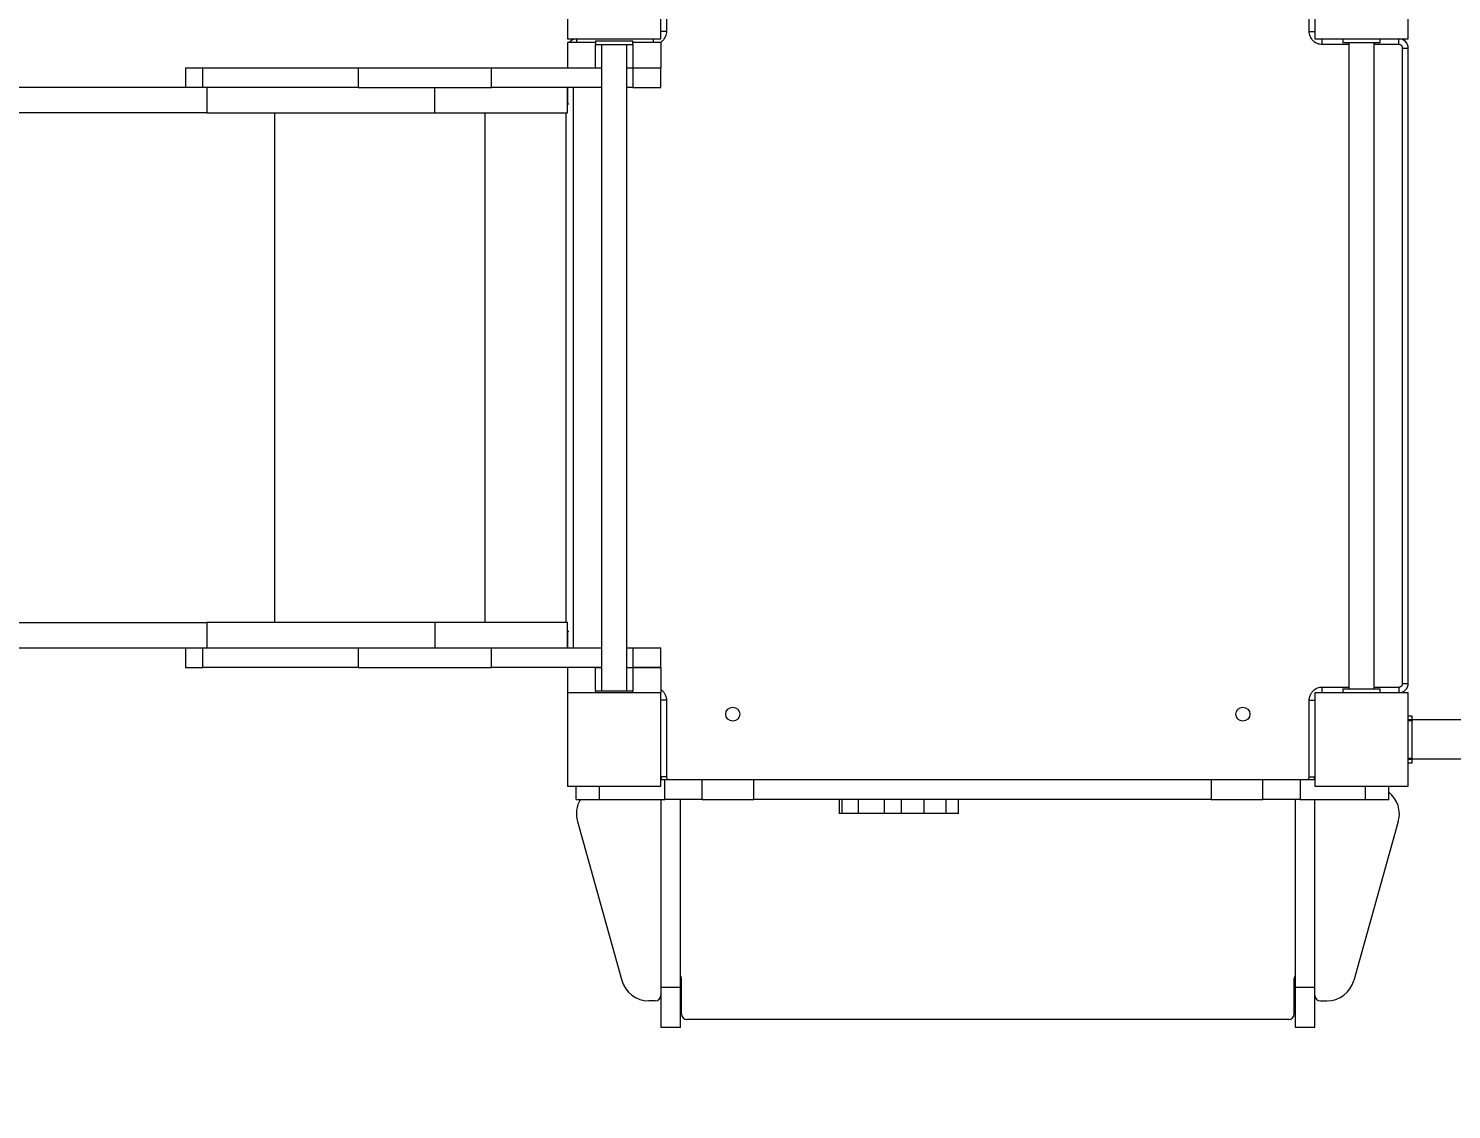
# Model space of a CAD drawing. Header units: millimetres. Extents: x -5431 to 4449, y -5103 to 3731.
# Drawn here: x -862 to 661, y -1381 to -224 of the extents above; entities that cross this region are included whole.
import ezdxf

# ---------------------------------------------------------------- set-up
doc = ezdxf.new("R2010")
doc.units = ezdxf.units.MM
for name, color, linetype in [('DIKOM_ОБЪЕКТ', 7, 'Continuous'), ('DIKOM_РАЗМЕР_ЗОНА', 7, 'Continuous'), ('DIKOM_РАЗМЕР_ОБЪЕКТА', 7, 'Continuous')]:
    doc.layers.add(name, color=color, linetype=linetype)
doc.styles.add('style1', font='arial.ttf', dxfattribs={"width": 0.8})
doc.dimstyles.new('1-50', dxfattribs={"dimtxt": 300, "dimasz": 200, "dimexe": 100, "dimexo": 0, "dimgap": 100, "dimtad": 1, "dimtxsty": 'style1', "dimcen": 200, "dimclrd": 7, "dimclre": 7, "dimclrt": 7, "dimadec": 1, "dimazin": 2, "dimtfac": 1, "dimtmove": 0, "dimatfit": 2, "dimfxl": 0, "dimlwd": 25, "dimlwe": 18, "dimarcsym": 0})

# ---------------------------------------------------------------- blocks, each defined once
blk = doc.blocks.new('*D9')
at = {"layer": 'Defpoints', "color": 0, "transparency": 16777216}
for p in [(-2301.1, -310.6), (2948.9, -310.6), (2948.9, -3470.2)]:
    blk.add_point(p, dxfattribs=at)
at = {"layer": 'DIKOM_РАЗМЕР_ОБЪЕКТА', "color": 7, "lineweight": 18, "transparency": 16777216}
for p, q in [((-2301.1, -310.6), (-2301.1, -3570.2)), ((2948.9, -310.6), (2948.9, -3570.2))]:
    blk.add_line(p, q, dxfattribs=at)
at = {"layer": 'DIKOM_РАЗМЕР_ОБЪЕКТА', "color": 7, "lineweight": 25, "transparency": 16777216}
blk.add_line((-2101.1, -3470.2), (2748.9, -3470.2), dxfattribs=at)
at = {"layer": 'DIKOM_РАЗМЕР_ОБЪЕКТА', "color": 7, "transparency": 16777216}
for points in [[(-2101.1, -3436.8), (-2101.1, -3503.5), (-2301.1, -3470.2)], [(2748.9, -3436.8), (2748.9, -3503.5), (2948.9, -3470.2)]]:
    blk.add_solid(points, dxfattribs=at)
at = {"layer": 'DIKOM_РАЗМЕР_ОБЪЕКТА', "color": 7, "transparency": 16777216, "insert": (1517.7, -3217), "char_height": 300, "attachment_point": 5, "style": 'style1'}
blk.add_mtext('5250', dxfattribs=at)
blk = doc.blocks.new('*D10')
at = {"layer": 'Defpoints', "color": 0, "transparency": 16777216}
for p in [(-3301.1, 2230.5), (-72.6, 2230.5), (2787.9, -2269.5)]:
    blk.add_point(p, dxfattribs=at)
at = {"layer": 'DIKOM_РАЗМЕР_ОБЪЕКТА', "color": 7, "lineweight": 18, "transparency": 16777216}
for p, q in [((-72.6, 2230.5), (-3401.1, 2230.5)), ((2787.9, -2269.5), (-3401.1, -2269.5))]:
    blk.add_line(p, q, dxfattribs=at)
at = {"layer": 'DIKOM_РАЗМЕР_ОБЪЕКТА', "color": 7, "lineweight": 25, "transparency": 16777216}
blk.add_line((-3301.1, -2069.5), (-3301.1, 2030.5), dxfattribs=at)
at = {"layer": 'DIKOM_РАЗМЕР_ОБЪЕКТА', "color": 7, "transparency": 16777216}
for points in [[(-3334.5, 2030.5), (-3267.8, 2030.5), (-3301.1, 2230.5)], [(-3334.5, -2069.5), (-3267.8, -2069.5), (-3301.1, -2269.5)]]:
    blk.add_solid(points, dxfattribs=at)
at = {"layer": 'DIKOM_РАЗМЕР_ОБЪЕКТА', "color": 7, "transparency": 16777216, "insert": (-3554.3, -459.1), "char_height": 300, "attachment_point": 5, "rotation": 90, "style": 'style1'}
blk.add_mtext('4500', dxfattribs=at)
blk = doc.blocks.new('*D11')
at = {"layer": 'Defpoints', "color": 0, "transparency": 16777216}
for p in [(-4301.1, -282.1), (4448.9, -282.1), (4448.9, -5003.1)]:
    blk.add_point(p, dxfattribs=at)
at = {"layer": 'DIKOM_РАЗМЕР_ЗОНА', "color": 7, "lineweight": 18, "transparency": 16777216}
for p, q in [((-4301.1, -282.1), (-4301.1, -5103.1)), ((4448.9, -282.1), (4448.9, -5103.1))]:
    blk.add_line(p, q, dxfattribs=at)
at = {"layer": 'DIKOM_РАЗМЕР_ЗОНА', "color": 7, "lineweight": 25, "transparency": 16777216}
blk.add_line((-4101.1, -5003.1), (4248.9, -5003.1), dxfattribs=at)
at = {"layer": 'DIKOM_РАЗМЕР_ЗОНА', "color": 7, "transparency": 16777216}
for points in [[(-4101.1, -4969.7), (-4101.1, -5036.4), (-4301.1, -5003.1)], [(4248.9, -4969.7), (4248.9, -5036.4), (4448.9, -5003.1)]]:
    blk.add_solid(points, dxfattribs=at)
at = {"layer": 'DIKOM_РАЗМЕР_ЗОНА', "color": 7, "transparency": 16777216, "insert": (1526.4, -4749.9), "char_height": 300, "attachment_point": 5, "style": 'style1'}
blk.add_mtext('8750', dxfattribs=at)
blk = doc.blocks.new('*D12')
at = {"layer": 'Defpoints', "color": 0, "transparency": 16777216}
for p in [(-4981.4, 3731.3), (686.9, 3731.3), (1506.1, -3768.7)]:
    blk.add_point(p, dxfattribs=at)
at = {"layer": 'DIKOM_РАЗМЕР_ЗОНА', "color": 7, "lineweight": 18, "transparency": 16777216}
for p, q in [((686.9, 3731.3), (-5081.4, 3731.3)), ((1506.1, -3768.7), (-5081.4, -3768.7))]:
    blk.add_line(p, q, dxfattribs=at)
at = {"layer": 'DIKOM_РАЗМЕР_ЗОНА', "color": 7, "lineweight": 25, "transparency": 16777216}
blk.add_line((-4981.4, -3568.7), (-4981.4, 3531.3), dxfattribs=at)
at = {"layer": 'DIKOM_РАЗМЕР_ЗОНА', "color": 7, "transparency": 16777216}
for points in [[(-5014.8, 3531.3), (-4948.1, 3531.3), (-4981.4, 3731.3)], [(-5014.8, -3568.7), (-4948.1, -3568.7), (-4981.4, -3768.7)]]:
    blk.add_solid(points, dxfattribs=at)
at = {"layer": 'DIKOM_РАЗМЕР_ЗОНА', "color": 7, "transparency": 16777216, "insert": (-5234.6, -428.9), "char_height": 300, "attachment_point": 5, "rotation": 90, "style": 'style1'}
blk.add_mtext('7500', dxfattribs=at)

msp = doc.modelspace()

# ---------------------------------------------------------------- linework, layer by layer
at = {"layer": 'DIKOM_ОБЪЕКТ', "color": 7, "linetype": 'Continuous', "lineweight": 15}
for p, q in [((-285.141, -134.855), (-285.141, -234.855)), ((-185.141, -234.855), (-185.141, -134.855)), ((514.859, -134.855), (514.859, -234.855)), ((614.859, -234.855), (614.859, -134.855)), ((-179.141, -144.855), (-179.141, -226.855)), ((508.859, -226.855), (508.859, -144.855)), ((-179.141, -226.855), (-185.141, -226.855)), ((508.859, -226.855), (514.859, -226.855)), ((-285.147, -238.855), (-285.147, -265.855)), ((-285.138, -238.855), (-285.147, -238.855)), ((-285.141, -234.855), (-185.141, -234.855)), ((-285.138, -238.855), (-285.138, -265.855)), ((-255.138, -238.855), (-285.138, -238.855)), ((-275.141, -238.855), (-275.141, -234.855)), ((-255.141, -236.855), (-255.141, -240.855)), ((-255.141, -236.855), (-215.141, -236.855)), ((-255.141, -240.855), (-215.141, -240.855)), ((-255.138, -265.855), (-255.138, -240.855)), ((-248.641, -240.855), (-248.641, -932.855)), ((-221.641, -932.855), (-221.641, -240.855)), ((-215.141, -240.855), (-215.141, -236.855)), ((-185.141, -238.855), (-215.141, -238.855)), ((-215.141, -240.855), (-215.141, -265.855)), ((-193.141, -238.855), (-193.141, -234.855)), ((-185.141, -238.855), (-185.141, -265.855)), ((514.859, -234.855), (614.859, -234.855)), ((522.859, -240.855), (522.859, -234.855)), ((551.359, -240.855), (522.859, -240.855)), ((544.859, -234.855), (544.859, -238.855)), ((544.859, -238.855), (584.859, -238.855)), ((551.359, -238.855), (551.359, -930.855)), ((578.359, -930.855), (578.359, -238.855)), ((604.859, -240.855), (578.359, -240.855)), ((584.859, -238.855), (584.859, -234.855)), ((604.859, -240.855), (604.859, -234.855)), ((608.859, -924.855), (608.859, -244.855)), ((608.859, -244.855), (614.859, -244.855)), ((614.859, -924.855), (614.859, -244.855)), ((-694.048, -265.855), (-694.048, -286.855)), ((-694.048, -265.855), (-675.186, -265.855)), ((-675.186, -286.855), (-675.186, -265.855)), ((-675.186, -265.855), (-509.043, -265.855)), ((-509.043, -265.855), (-509.043, -286.855)), ((-509.043, -265.855), (-366.292, -265.855)), ((-366.292, -286.855), (-366.292, -265.855)), ((-366.292, -265.855), (-248.641, -265.855)), ((-255.138, -265.855), (-248.641, -265.855)), ((-221.641, -265.855), (-215.141, -265.855)), ((-215.141, -265.855), (-185.141, -265.855)), ((-215.141, -265.855), (-215.141, -286.855)), ((-215.141, -265.855), (-185.142, -265.855)), ((-185.142, -286.855), (-185.142, -265.855)), ((-672.448, -286.855), (-1354.009, -286.855)), ((-509.043, -286.855), (-672.448, -286.855)), ((-670.95, -286.855), (-670.95, -313.855)), ((-509.043, -286.855), (-366.292, -286.855)), ((-427.017, -313.855), (-427.017, -286.855)), ((-248.641, -286.855), (-366.292, -286.855)), ((-285.142, -313.855), (-285.142, -286.855)), ((-285.141, -286.855), (-285.141, -304.355)), ((-279.141, -286.855), (-279.141, -886.855)), ((-215.141, -286.855), (-221.641, -286.855)), ((-215.141, -286.855), (-185.142, -286.855)), ((-285.141, -304.355), (-283.759, -304.355)), ((-670.95, -313.855), (-1354.009, -313.855)), ((-670.95, -313.855), (-427.017, -313.855)), ((-598.156, -859.855), (-598.156, -313.855)), ((-427.017, -313.855), (-285.142, -313.855)), ((-373.181, -859.855), (-373.181, -313.855)), ((-286.642, -859.855), (-286.642, -313.855)), ((-1354.009, -859.855), (-670.95, -859.855)), ((-670.95, -859.855), (-670.95, -886.855)), ((-427.017, -859.855), (-670.95, -859.855)), ((-427.017, -859.855), (-427.017, -886.855)), ((-285.142, -859.855), (-427.017, -859.855)), ((-285.142, -886.855), (-285.142, -859.855)), ((-283.759, -869.355), (-285.141, -869.355)), ((-285.141, -869.355), (-285.141, -886.855)), ((-1354.009, -886.855), (-672.448, -886.855)), ((-694.048, -886.855), (-694.048, -907.855)), ((-675.186, -907.855), (-675.186, -886.855)), ((-672.448, -886.855), (-509.043, -886.855)), ((-509.043, -886.855), (-509.043, -907.855)), ((-509.043, -886.855), (-366.292, -886.855)), ((-366.292, -907.855), (-366.292, -886.855)), ((-366.292, -886.855), (-248.641, -886.855)), ((-221.641, -886.855), (-215.141, -886.855)), ((-215.141, -886.855), (-215.141, -907.855)), ((-215.141, -886.855), (-185.142, -886.855)), ((-185.142, -907.855), (-185.142, -886.855)), ((-694.048, -907.855), (-675.186, -907.855)), ((-509.043, -907.855), (-675.186, -907.855)), ((-509.043, -907.855), (-366.292, -907.855)), ((-248.641, -907.855), (-366.292, -907.855)), ((-285.147, -907.855), (-285.147, -934.855)), ((-285.138, -907.855), (-285.138, -934.855)), ((-255.138, -907.855), (-248.641, -907.855)), ((-255.138, -932.855), (-255.138, -907.855)), ((-221.641, -907.855), (-215.141, -907.855)), ((-185.141, -907.855), (-215.141, -907.855)), ((-215.141, -907.855), (-185.142, -907.855)), ((-215.141, -907.855), (-215.141, -932.855)), ((-185.141, -907.855), (-185.141, -934.855)), ((522.859, -934.855), (522.859, -928.855)), ((522.859, -928.855), (551.359, -928.855)), ((578.359, -928.855), (604.859, -928.855)), ((604.859, -928.855), (604.859, -934.855)), ((608.859, -924.855), (614.859, -924.855)), ((-285.147, -934.855), (-285.141, -934.855)), ((-285.141, -934.855), (-285.141, -1034.855)), ((-185.141, -934.855), (-285.141, -934.855)), ((-255.141, -932.855), (-255.141, -934.855)), ((-255.141, -932.855), (-215.141, -932.855)), ((-215.141, -934.855), (-215.141, -932.855)), ((-185.141, -1034.855), (-185.141, -934.855)), ((-179.141, -942.855), (-185.141, -942.855)), ((-179.141, -942.855), (-179.141, -1024.855)), ((508.859, -1024.855), (508.859, -942.855)), ((508.859, -942.855), (514.859, -942.855)), ((614.859, -934.855), (514.859, -934.855)), ((514.859, -934.855), (514.859, -1034.855)), ((544.859, -930.855), (544.859, -934.855)), ((544.859, -930.855), (584.859, -930.855)), ((584.859, -934.855), (584.859, -930.855)), ((614.859, -1034.855), (614.859, -934.855)), ((618.859, -959.855), (614.859, -959.855)), ((614.859, -963.427), (618.859, -963.427)), ((618.859, -964.855), (614.859, -964.855)), ((618.859, -963.427), (618.859, -959.855)), ((618.859, -963.427), (618.859, -964.855)), ((827.859, -963.855), (618.859, -963.855)), ((618.859, -1004.855), (618.859, -964.855)), ((614.859, -1004.855), (618.859, -1004.855)), ((618.859, -1004.855), (618.859, -1006.284)), ((618.859, -1006.284), (614.859, -1006.284)), ((614.859, -1009.855), (618.859, -1009.855)), ((618.859, -1005.855), (827.859, -1005.855)), ((618.859, -1009.855), (618.859, -1006.284)), ((-285.141, -1034.855), (-185.141, -1034.855)), ((-275.825, -1049.094), (-275.825, -1034.855)), ((-250.825, -1049.094), (-250.825, -1034.855)), ((-179.141, -1024.855), (-185.141, -1024.855)), ((-180.825, -1028.094), (-185.141, -1028.094)), ((-180.825, -1049.094), (-180.825, -1028.094)), ((-140.825, -1028.094), (-180.825, -1028.094)), ((-140.825, -1049.094), (-140.825, -1028.094)), ((-85.554, -1028.094), (-140.825, -1028.094)), ((-85.554, -1049.094), (-85.554, -1028.094)), ((403.904, -1028.094), (-85.554, -1028.094)), ((403.904, -1028.094), (403.904, -1049.094)), ((459.175, -1028.094), (403.904, -1028.094)), ((459.175, -1049.094), (459.175, -1028.094)), ((499.175, -1028.094), (459.175, -1028.094)), ((499.175, -1028.094), (499.175, -1049.094)), ((514.859, -1028.094), (499.175, -1028.094)), ((508.859, -1024.855), (514.859, -1024.855)), ((514.859, -1034.855), (614.859, -1034.855)), ((569.175, -1049.094), (569.175, -1034.855)), ((594.175, -1049.094), (594.175, -1034.855)), ((-275.825, -1049.094), (-250.825, -1049.094)), ((-250.825, -1049.094), (-180.825, -1049.094)), ((-185.141, -1049.094), (-185.141, -1250.171)), ((-140.825, -1049.094), (-180.825, -1049.094)), ((-164.141, -1250.171), (-164.141, -1049.094)), ((-140.825, -1049.094), (-85.554, -1049.094)), ((403.904, -1049.094), (-85.554, -1049.094)), ((5.853, -1049.094), (5.853, -1064.094)), ((8.543, -1049.094), (8.543, -1064.094)), ((26.43, -1064.094), (26.43, -1049.094)), ((54.143, -1064.094), (54.143, -1049.094)), ((72.012, -1049.094), (72.012, -1064.094)), ((96.571, -1064.094), (96.571, -1049.094)), ((120.36, -1064.094), (120.36, -1049.094)), ((133.432, -1064.094), (133.432, -1049.094)), ((403.904, -1049.094), (459.175, -1049.094)), ((499.175, -1049.094), (459.175, -1049.094)), ((493.859, -1049.094), (493.859, -1250.171)), ((499.175, -1049.094), (569.175, -1049.094)), ((514.859, -1250.171), (514.859, -1049.094)), ((569.175, -1049.094), (594.175, -1049.094)), ((8.543, -1064.094), (5.853, -1064.094)), ((26.43, -1064.094), (8.543, -1064.094)), ((54.143, -1064.094), (26.43, -1064.094)), ((72.012, -1064.094), (54.143, -1064.094)), ((96.571, -1064.094), (72.012, -1064.094)), ((120.36, -1064.094), (96.571, -1064.094)), ((133.432, -1064.094), (120.36, -1064.094)), ((-274.476, -1072.944), (-226.876, -1242.944)), ((604.194, -1072.944), (556.594, -1242.944)), ((-163.141, -1278.855), (-163.141, -1240.855)), ((492.859, -1278.855), (492.859, -1240.855)), ((-185.141, -1250.171), (-164.141, -1250.171)), ((-185.141, -1250.171), (-185.141, -1292.855)), ((-164.141, -1292.855), (-164.141, -1250.171)), ((493.859, -1250.171), (514.859, -1250.171)), ((493.859, -1250.171), (493.859, -1292.855)), ((514.859, -1292.855), (514.859, -1250.171)), ((-191.141, -1264.855), (-197.987, -1264.855)), ((520.859, -1264.855), (527.705, -1264.855)), ((-185.141, -1292.855), (-164.141, -1292.855)), ((486.859, -1284.855), (-157.141, -1284.855)), ((493.859, -1292.855), (514.859, -1292.855))]:
    msp.add_line(p, q, dxfattribs=at)
at = {"layer": 'DIKOM_ОБЪЕКТ', "color": 7, "linetype": 'Continuous', "lineweight": 15, "flags": 128}
for points in [[(-185.141, -1024.855), (-184.949, -1026.806), (-184.602, -1028.094)], [(514.32, -1028.094), (514.667, -1026.806), (514.859, -1024.855)]]:
    msp.add_lwpolyline(points, dxfattribs=at)
at = {"layer": 'DIKOM_ОБЪЕКТ', "color": 7, "linetype": 'Continuous', "lineweight": 15}
for centre in [(-108.141, -957.855), (437.859, -957.855)]:
    msp.add_circle(centre, 7.5, dxfattribs=at)
for centre, radius, start, end in [((-275.141, -244.855), 10, 90, 143.130102), ((604.859, -244.855), 10, 0, 90), ((604.859, -924.855), 10, 270, 0), ((-245.587, -1064.855), 30, 148.307414, 195.642246), ((575.305, -1064.855), 30, 344.357754, 51.024847), ((-197.987, -1234.855), 30, 195.642246, 270), ((-169.141, -1240.855), 6, 0, 33.55731), ((498.859, -1240.855), 6, 146.442896, 180), ((527.705, -1234.855), 30, 270, 344.357754), ((-191.141, -1258.855), 6, 270, 0), ((520.859, -1258.855), 6, 180, 270), ((-157.141, -1278.855), 6, 180, 270), ((486.859, -1278.855), 6, 270, 0)]:
    msp.add_arc(centre, radius, start, end, dxfattribs=at)
for points, knots in [([(-179.141, -226.855), (-179.186, -227.709), (-179.28, -229.468), (-180.06, -232.075), (-181.346, -234.593), (-183.186, -236.798), (-184.797, -238.244), (-185.841, -238.764), (-186.024, -238.855)], [0, 0, 0, 0, 0.1767332, 0.36403988, 0.55914949, 0.75839314, 0.95763868, 1, 1, 1, 1]), ([(522.859, -240.855), (522.005, -240.81), (520.246, -240.716), (517.637, -239.937), (515.128, -238.646), (512.89, -236.825), (511.069, -234.586), (509.777, -232.077), (508.998, -229.468), (508.905, -227.709), (508.859, -226.855)], [0, 0, 0, 0, 0.11651571, 0.24001341, 0.36864377, 0.50000324, 0.63136147, 0.75999419, 0.88348256, 1, 1, 1, 1]), ([(608.859, -244.855), (608.806, -244.352), (608.724, -243.578), (608.225, -242.647), (607.709, -242.006), (607.068, -241.49), (606.136, -240.991), (605.362, -240.909), (604.859, -240.855)], [0, 0, 0, 0, 0.23943754, 0.36834026, 0.49999417, 0.6316273, 0.7605344, 1, 1, 1, 1]), ([(508.859, -942.855), (508.905, -942.001), (508.998, -940.242), (509.777, -937.633), (511.069, -935.124), (512.89, -932.886), (515.128, -931.065), (517.637, -929.773), (520.246, -928.994), (522.005, -928.901), (522.859, -928.855)], [0, 0, 0, 0, 0.11650667, 0.24000552, 0.36863829, 0.49999657, 0.63135609, 0.75998649, 0.88348424, 1, 1, 1, 1]), ([(604.859, -928.855), (605.362, -928.802), (606.136, -928.72), (607.068, -928.221), (607.708, -927.704), (608.225, -927.064), (608.724, -926.132), (608.806, -925.358), (608.859, -924.855)], [0, 0, 0, 0, 0.239463721, 0.368369812, 0.500001902, 0.631625215, 0.760526926, 1, 1, 1, 1]), ([(-185.141, -931.413), (-184.486, -931.903), (-183.058, -932.97), (-181.356, -935.132), (-180.057, -937.631), (-179.28, -940.243), (-179.186, -942.001), (-179.141, -942.855)], [0, 0, 0, 0, 0.182292514, 0.397119279, 0.607488678, 0.809461942, 1, 1, 1, 1]), ([(-179.141, -1024.855), (-179.088, -1025.359), (-179.006, -1026.134), (-178.505, -1027.061), (-178.033, -1027.668), (-177.638, -1027.964), (-177.464, -1028.094)], [0, 0, 0, 0, 0.39642954, 0.60981657, 0.82775296, 1, 1, 1, 1]), ([(507.182, -1028.094), (507.356, -1027.964), (507.751, -1027.668), (508.223, -1027.061), (508.725, -1026.134), (508.806, -1025.359), (508.859, -1024.855)], [0, 0, 0, 0, 0.17224667, 0.3901826, 0.60357279, 1, 1, 1, 1])]:
    msp.add_open_spline(points, degree=3, knots=knots, dxfattribs=at)

# ---------------------------------------------------------------- dimensions: what is measured, and where the dimension line sits
at = {"layer": 'DIKOM_РАЗМЕР_ЗОНА'}
dim = msp.add_linear_dim(base=(-4981.436, 3731.263), p1=(1506.093, -3768.737), p2=(686.924, 3731.263), angle=90, dimstyle='1-50', dxfattribs=at)
dim.commit()
dim.dimension.update_dxf_attribs({"geometry": '*D12', "text_midpoint": (-4981.436, -428.95), "dimtype": 160})
dim = msp.add_linear_dim(base=(4448.859, -5003.051), p1=(-4301.141, -282.063), p2=(4448.859, -282.063), dimstyle='1-50', dxfattribs=at)
dim.commit()
dim.dimension.update_dxf_attribs({"geometry": '*D11', "text_midpoint": (1526.359, -5003.051), "dimtype": 160})
at = {"layer": 'DIKOM_РАЗМЕР_ОБЪЕКТА'}
dim = msp.add_linear_dim(base=(-3301.141, 2230.479), p1=(2787.859, -2269.521), p2=(-72.635, 2230.479), angle=90, dimstyle='1-50', dxfattribs=at)
dim.commit()
dim.dimension.update_dxf_attribs({"geometry": '*D10', "text_midpoint": (-3301.141, -459.066), "dimtype": 160})
dim = msp.add_linear_dim(base=(2948.859, -3470.164), p1=(-2301.141, -310.639), p2=(2948.859, -310.639), dimstyle='1-50', dxfattribs=at)
dim.commit()
dim.dimension.update_dxf_attribs({"geometry": '*D9', "text_midpoint": (1517.735, -3470.164), "dimtype": 160})

doc.saveas('drawing.dxf')
